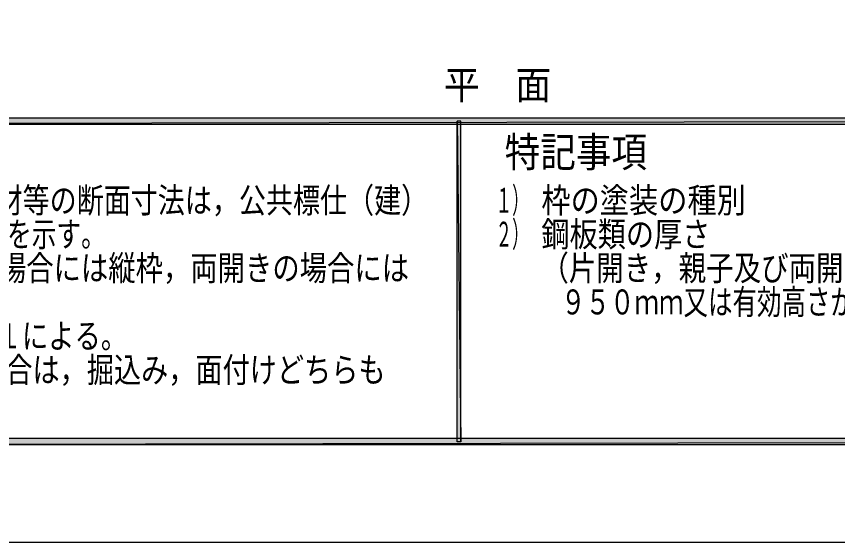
# Model space of a CAD drawing. Header units: millimetres. Extents: x 0 to 420, y 0 to 297.
# Drawn here: x 69.9 to 159.5, y 0 to 57.4 of the extents above; entities that cross this region are included whole.
import ezdxf
from ezdxf.enums import TextEntityAlignment as Align

# ---------------------------------------------------------------- set-up
doc = ezdxf.new("R2010")
doc.units = ezdxf.units.MM
doc.styles.add('kst32b', font='NotoSansJP-Variable.ttf')

msp = doc.modelspace()

# ---------------------------------------------------------------- hatches: boundary and pattern name
h = msp.add_hatch(color=7)
h.paths.add_polyline_path([(393.827, 11.345), (394.525, 10.647), (393.827, 45.635), (393.827, 11.345)])
h.paths.add_polyline_path([(394.525, 10.647), (393.827, 45.635), (394.525, 46.334), (394.525, 10.647)])
h.paths.add_polyline_path([(393.827, 45.635), (394.525, 46.334), (26.522, 45.635), (393.827, 45.635)])
h.paths.add_polyline_path([(394.525, 46.334), (26.522, 45.635), (25.823, 46.334), (394.525, 46.334)])
h.paths.add_polyline_path([(26.522, 45.635), (25.823, 46.334), (26.522, 11.345), (26.522, 45.635)])
h.paths.add_polyline_path([(25.823, 46.334), (26.522, 11.345), (25.823, 10.647), (25.823, 46.334)])
h.paths.add_polyline_path([(26.522, 11.345), (25.823, 10.647), (393.827, 11.345), (26.522, 11.345)])
h.paths.add_polyline_path([(25.823, 10.647), (393.827, 11.345), (394.525, 10.647), (25.823, 10.647)])
h = msp.add_hatch(color=7)
h.paths.add_polyline_path([(118.385, 45.995), (117.983, 45.995), (118.385, 10.986), (118.385, 45.995)])
h.paths.add_polyline_path([(117.983, 45.995), (118.385, 10.986), (117.983, 10.986), (117.983, 45.995)])

# ---------------------------------------------------------------- linework, layer by layer
at = {"lineweight": 13}
msp.add_lwpolyline([(0.191, 0), (0.191, 296.968), (420.158, 296.968), (420.158, 0)], close=True, dxfattribs=at)
at = {"lineweight": 0}
for points in [[(394.525, 46.334), (26.522, 45.635), (25.823, 46.334)], [(393.827, 45.635), (394.525, 46.334), (26.522, 45.635)], [(118.385, 45.995), (117.983, 45.995), (118.385, 10.986)], [(117.983, 45.995), (118.385, 10.986), (117.983, 10.986)], [(26.522, 11.345), (25.823, 10.647), (393.827, 11.345)], [(25.823, 10.647), (393.827, 11.345), (394.525, 10.647)]]:
    msp.add_lwpolyline(points, close=True, dxfattribs=at)

# ---------------------------------------------------------------- texts
at = {"style": 'kst32b'}
for s, height, p, p2 in [('平\u3000面', 3.1187, (116.544, 48.366), (128.239, 48.366)), ('特記事項', 3.2734, (123.169, 40.979), (138.691, 40.979)), ('スタッド及び開口部補強材等の断面寸法は，公共標仕（建）', 2.72782, (35.179, 35.983), (114.82, 35.983)), ('１）', 2.7278, (122.174, 35.983), (125.799, 35.983)), ('枠の塗装の種別', 2.7278, (127.169, 35.983), (149.476, 35.983)), ('表１４.５.１の６５形の場合を示す。', 2.72782, (35.179, 32.279), (79.653, 32.279)), ('２）', 2.7278, (122.174, 32.279), (125.799, 32.279)), ('鋼板類の厚さ', 2.7278, (127.169, 32.279), (145.611, 32.279)), ('戸当りゴムは，片開きの場合には縦枠，両開きの場合には', 2.72782, (35.179, 28.596), (112.737, 28.596)), ('（片開き，親子及び両開き戸の１枚の戸の有効開口幅が', 2.72782, (127.169, 28.596), (202.085, 28.596)), ('９５０ｍｍ又は有効高さが２,４００ｍｍを超える場合）', 2.72782, (129.317, 24.892), (196.805, 24.892)), ('標準型建具の寸法は４-０１による。', 2.72782, (35.179, 21.188), (81.978, 21.188)), ('-３で旗丁番を使用する場合は，掘込み，面付けどちらも', 2.72782, (35.179, 17.484), (110.173, 17.484))]:
    msp.add_text(s, height=height, dxfattribs=at).set_placement(p, p2, align=Align.FIT)

doc.saveas('drawing.dxf')
